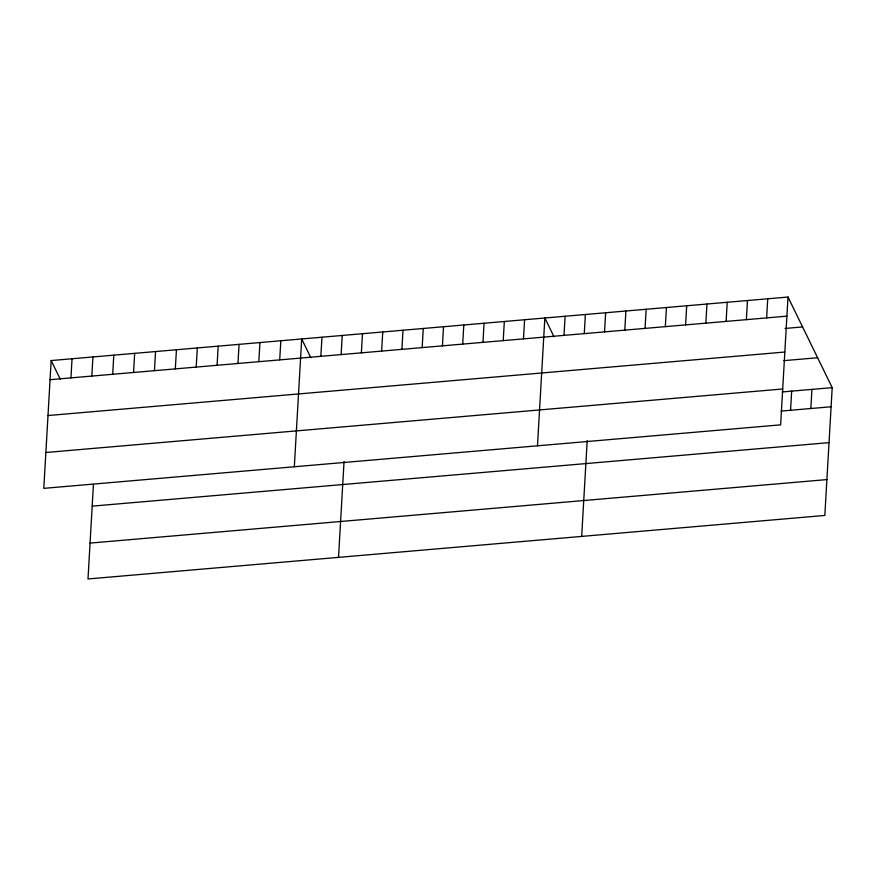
<?xml version="1.0" encoding="UTF-8"?>
<svg xmlns="http://www.w3.org/2000/svg" width="876" height="876" viewBox="0 0 876 876"><rect width="100%" height="100%" fill="white"/><g stroke="black" fill="none" stroke-linecap="round" stroke-linejoin="round"><path stroke-width="1.31" d="M51.169 360.551L43.8 488.359L780.636 424.849L788.006 297.041L51.169 360.551L60.356 379.374M70.945 377.874L72.051 358.755M91.816 376.078L92.922 356.948M93.447 484.373L87.994 578.959L824.831 515.449L832.2 387.641L788.006 297.041M112.697 374.282L113.803 355.152M133.579 372.475L134.674 353.356M154.45 370.679L155.556 351.55M175.331 368.884L176.426 349.754M196.202 367.077L197.308 347.958M217.084 365.281L218.19 346.151M237.954 363.485L239.06 344.356M258.836 361.678L259.942 342.56M279.718 359.883L280.813 340.753M294.325 466.766L301.694 338.957L310.87 357.78M320.857 356.335L321.952 337.205M341.114 354.594L342.22 335.464M338.519 557.366L344.049 461.499M361.383 352.842L362.478 333.712M381.64 351.101L382.746 331.971M401.909 349.349L403.004 330.219M422.166 347.608L423.272 328.478M442.435 345.856L443.53 326.726M462.692 344.115L463.798 324.985M482.961 342.363L484.056 323.233M503.218 340.622L504.324 321.492M523.487 338.87L524.582 319.74M537.481 445.807L544.85 317.999L554.026 336.822M564.013 335.377L565.108 316.247M584.27 333.636L585.376 314.506M581.675 536.408L587.205 440.54M604.539 331.884L605.634 312.754M624.796 330.142L625.902 311.013M645.064 328.39L646.159 309.261M665.322 326.649L666.428 307.52M685.59 324.897L686.685 305.768M705.848 323.145L706.954 304.027M726.116 321.404L727.211 302.275M746.374 319.652L747.48 300.534M766.631 317.911L767.737 298.782M790.568 410.264L791.674 391.134M810.837 408.512L811.942 389.393M50.063 379.68L786.9 316.159M785.027 328.456L802.591 326.934M47.994 415.542L784.83 352.032M783.845 360.649L817.615 357.747M45.87 452.498L782.706 388.977M782.213 391.955L832.2 387.641M781.118 411.074L831.094 406.771M92.199 506.142L829.024 442.632M90.064 543.098L826.9 479.588"/></g></svg>
